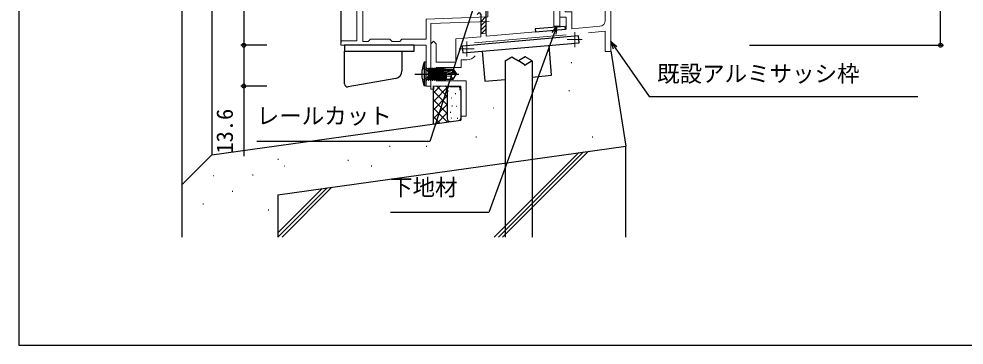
# Model space of a CAD drawing. Units: millimetres, scale not verified. Extents: x -437 to 438, y -331 to 329.
# Drawn here: x -436.9 to -121.8, y -331.2 to -222.4 of the extents above; entities that cross this region are included whole.
import ezdxf
from ezdxf.enums import TextEntityAlignment as Align

# ---------------------------------------------------------------- set-up
doc = ezdxf.new("R2010")
doc.units = ezdxf.units.MM
doc.header["$LTSCALE"] = 2
doc.layers.add('0-2_YKK_11', color=7, linetype='Continuous', lineweight=18)
for name, color, linetype in [('0-3_YKK_11E', 7, 'Continuous'), ('0-4_YKK_12', 2, 'Continuous'), ('0-5_YKK_13', 4, 'Continuous'), ('0-7_YKK_D', 6, 'Continuous'), ('0-8_YKK_ZWAK', 7, 'Continuous'), ('0-9_YSS_K', 3, 'Continuous'), ('0-A_YSS_KE', 3, 'Continuous')]:
    doc.layers.add(name, color=color, linetype=linetype)
doc.styles.add('ＭＳ ゴシック', font='')
doc.styles.get('ＭＳ ゴシック').set_extended_font_data('MS Gothic')

msp = doc.modelspace()

# ---------------------------------------------------------------- linework, layer by layer
at = {"layer": '0-2_YKK_11', "color": 4}
for p, q in [((-251.6, -226.77), (-251.6, -231.77)), ((-298.7, -229.803), (-297.8, -230.703)), ((-287.6, -229.918), (-287.6, -234.918)), ((-254.487, -227.665), (-285.035, -230.337)), ((-254.1, -229.27), (-249.1, -229.27)), ((-290.1, -232.418), (-285.1, -232.418)), ((-289.457, -249.324), (-289.6, -249.132)), ((-289.457, -250.282), (-289.457, -249.324))]:
    msp.add_line(p, q, dxfattribs=at)
for points in [[(-241.4, -222.88), (-241.4, -184.803), (-219.6, -184.803), (-219.6, -189.803), (-221.1, -189.803), (-221.1, -186.303), (-231.232, -186.303)], [(-239.6, -187.178), (-239.6, -233.303), (-241.4, -233.303), (-241.4, -226.519), (-247.037, -227.013)], [(-281.1, -227.179), (-281.1, -228.186), (-254.4, -225.85), (-254.4, -221.803), (-256.6, -221.803), (-256.6, -210.017), (-256.438, -209.75)], [(-252.6, -210.017), (-252.6, -211.803), (-254.8, -211.803), (-254.8, -220.003), (-252.6, -220.003), (-252.6, -225.692), (-243.226, -224.873)], [(-289.6, -249.132), (-289.6, -244.803), (-298.6, -244.803), (-298.6, -245.803), (-299.6, -245.803), (-299.6, -244.803), (-299.6, -230.703), (-298.7, -229.803)], [(-297.8, -230.703), (-297.8, -236.803), (-291.2, -236.803), (-291.2, -229.07), (-282.9, -228.344), (-282.9, -227.336), (-281.1, -227.179)], [(-287.6, -236.069), (-289.4, -236.069), (-289.4, -238.603), (-297.8, -238.603), (-297.8, -243.003), (-287.8, -243.003), (-287.8, -254.803), (-289.6, -254.803), (-289.6, -250.474), (-289.457, -250.282)]]:
    msp.add_lwpolyline(points, dxfattribs=at)
at = {"layer": '0-2_YKK_11', "color": 211}
for points in [[(-280.065, -223.234), (-299.6, -223.916), (-299.6, -244.8), (-301.1, -244.8), (-301.1, -231.2), (-322.78, -231.2), (-322.953, -231.1), (-323.126, -231), (-323.333, -231), (-323.506, -231.1), (-323.68, -231.2), (-329.6, -231.2), (-329.6, -229.7), (-324.2, -229.7), (-324.2, -208.8), (-329.6, -208.8), (-329.6, -198.9)], [(-317.323, -208.821), (-322.2, -209.076), (-322.2, -229.9), (-320.4, -229.9), (-319.7, -229.2), (-313.2, -229.2), (-312.5, -229.9), (-309.9, -229.9), (-309.2, -229.2), (-301.1, -229.2), (-301.1, -222.467), (-280.6, -221.751), (-280.6, -204.29), (-298.123, -205.209)]]:
    msp.add_lwpolyline(points, dxfattribs=at)
at = {"layer": '0-2_YKK_11', "color": 1}
msp.add_lwpolyline([(-258.6, -204.303), (-278.598, -204.303), (-278.598, -206.303), (-258.6, -206.303), (-258.6, -224.803), (-256.6, -224.803), (-256.6, -206.303)], dxfattribs=at)
at = {"layer": '0-2_YKK_11', "color": 4}
for centre, radius, start, end in [((-243.4, -222.881), 2, 274.99241, 0.02888), ((-287.6, -232.419), 3.65, 270, 320.8598)]:
    msp.add_arc(centre, radius, start, end, dxfattribs=at)
at = {"layer": '0-3_YKK_11E'}
for p, q in [((-281.1, -227.179), (-281.1, -210.017)), ((-281.1, -221.522), (-282.9, -223.322)), ((-281.1, -222.936), (-282.9, -224.736)), ((-281.1, -224.35), (-282.9, -226.15)), ((-281.1, -225.764), (-282.65, -227.314))]:
    msp.add_line(p, q, dxfattribs=at)
msp.add_lwpolyline([(-284.1, -220.903), (-283.5, -220.303), (-282.9, -220.903), (-282.9, -227.336)], dxfattribs=at)
at = {"layer": '0-4_YKK_12'}
msp.add_line((-329.6, -208.3), (-329.6, -230.5), dxfattribs=at)
at = {"layer": '0-5_YKK_13'}
for p, q in [((-328.3, -231.2), (-328.3, -233.2)), ((-305.1, -231.2), (-328.3, -231.2)), ((-305.1, -233.2), (-305.1, -231.2)), ((-282.465, -233.201), (-250.089, -230.368)), ((-259.279, -241.211), (-260.15, -231.249)), ((-328.3, -233.2), (-325.118, -233.2)), ((-328.3, -244.043), (-328.3, -233.2)), ((-325.118, -233.2), (-305.1, -233.2)), ((-309.2, -233.2), (-309.2, -239.769)), ((-302.387, -238.803), (-300.672, -239.658)), ((-301.1, -236.803), (-301.753, -236.881)), ((-301.753, -236.881), (-301.753, -244.725)), ((-301.1, -244.803), (-301.1, -236.803)), ((-300.6, -239.073), (-300.4, -239.073)), ((-300.4, -238.824), (-300.4, -242.782)), ((-300.4, -238.824), (-300.313, -238.824)), ((-299.613, -242.782), (-300.313, -238.824)), ((-300.313, -238.824), (-300.094, -239.203)), ((-300.094, -239.203), (-299.394, -242.403)), ((-300.006, -239.203), (-300.094, -239.203)), ((-299.787, -238.824), (-300.006, -239.203)), ((-299.306, -242.403), (-300.006, -239.203)), ((-299.787, -238.824), (-299.613, -238.824)), ((-298.913, -242.782), (-299.613, -238.824)), ((-299.613, -238.824), (-299.394, -239.203)), ((-299.394, -239.203), (-298.694, -242.403)), ((-299.306, -239.203), (-299.394, -239.203)), ((-299.087, -238.824), (-299.306, -239.203)), ((-298.606, -239.203), (-298.694, -239.203)), ((-298.387, -238.824), (-298.606, -239.203)), ((-297.906, -242.403), (-298.606, -239.203)), ((-298.387, -238.824), (-298.213, -238.824)), ((-298.387, -238.824), (-297.687, -242.782)), ((-298.213, -238.824), (-297.994, -239.203)), ((-297.513, -242.782), (-298.213, -238.824)), ((-297.994, -239.203), (-297.294, -242.403)), ((-297.906, -239.203), (-297.994, -239.203)), ((-297.687, -238.824), (-297.906, -239.203)), ((-297.206, -242.403), (-297.906, -239.203)), ((-297.687, -238.824), (-296.987, -242.782)), ((-297.687, -238.824), (-297.513, -238.824)), ((-297.513, -238.824), (-297.294, -239.203)), ((-296.813, -242.782), (-297.513, -238.824)), ((-297.294, -239.203), (-296.594, -242.403)), ((-297.206, -239.203), (-297.294, -239.203)), ((-296.987, -238.824), (-297.206, -239.203)), ((-296.506, -242.403), (-297.206, -239.203)), ((-296.987, -238.824), (-296.287, -242.782)), ((-296.987, -238.824), (-296.813, -238.824)), ((-296.813, -238.824), (-296.594, -239.203)), ((-296.113, -242.782), (-296.813, -238.824)), ((-296.594, -239.203), (-295.894, -242.403)), ((-296.506, -239.203), (-296.594, -239.203)), ((-296.287, -238.824), (-296.506, -239.203)), ((-295.806, -242.403), (-296.506, -239.203)), ((-296.287, -238.824), (-295.587, -242.782)), ((-296.287, -238.824), (-296.113, -238.824)), ((-296.113, -238.824), (-295.894, -239.203)), ((-295.413, -242.782), (-296.113, -238.824)), ((-295.894, -239.203), (-295.194, -242.403)), ((-295.806, -239.203), (-295.894, -239.203)), ((-295.587, -238.824), (-295.806, -239.203)), ((-295.106, -242.403), (-295.806, -239.203)), ((-295.587, -238.824), (-295.476, -239.454)), ((-295.587, -238.824), (-295.413, -238.824)), ((-295.301, -239.453), (-295.413, -238.824)), ((-294.4, -239.203), (-295.194, -239.203)), ((-294.4, -239.153), (-294.4, -239.453)), ((-292.305, -239.453), (-291.462, -240.653)), ((-292.112, -239.153), (-291.1, -240.653)), ((-268.334, -237.81), (-268.068, -237.81)), ((-311.266, -242.231), (-327.126, -245.028)), ((-304.853, -240.803), (-290.17, -240.803)), ((-300.672, -239.658), (-300.063, -240.803)), ((-300.6, -242.533), (-300.4, -242.533)), ((-300.4, -241.003), (-300.094, -242.403)), ((-300.313, -242.782), (-300.094, -242.403)), ((-300.006, -242.403), (-300.094, -242.403)), ((-299.613, -242.782), (-299.394, -242.403)), ((-299.306, -242.403), (-299.394, -242.403)), ((-298.913, -242.782), (-298.694, -242.403)), ((-298.606, -242.403), (-298.694, -242.403)), ((-298.213, -242.782), (-297.994, -242.403)), ((-297.906, -242.403), (-297.994, -242.403)), ((-297.687, -242.782), (-297.906, -242.403)), ((-297.513, -242.782), (-297.294, -242.403)), ((-297.206, -242.403), (-297.294, -242.403)), ((-296.987, -242.782), (-297.206, -242.403)), ((-296.813, -242.782), (-296.594, -242.403)), ((-296.506, -242.403), (-296.594, -242.403)), ((-296.287, -242.782), (-296.506, -242.403)), ((-296.113, -242.782), (-295.894, -242.403)), ((-295.806, -242.403), (-295.894, -242.403)), ((-295.587, -242.782), (-295.806, -242.403)), ((-292.606, -240.803), (-295.507, -239.943)), ((-295.413, -242.782), (-295.194, -242.403)), ((-295.383, -239.98), (-294.887, -242.782)), ((-294.713, -242.782), (-295.199, -240.035)), ((-295.106, -242.403), (-295.194, -242.403)), ((-294.887, -242.782), (-295.106, -242.403)), ((-294.999, -240.094), (-294.494, -242.403)), ((-294.713, -242.782), (-294.494, -242.403)), ((-294.406, -242.403), (-294.494, -242.403)), ((-294.4, -240.271), (-294.4, -242.453)), ((-294.4, -242.453), (-292.112, -242.453)), ((-293, -241.503), (-292.188, -242.453)), ((-292.606, -240.803), (-291.1, -240.803)), ((-292.606, -240.803), (-291.1, -240.953)), ((-292.112, -242.453), (-291.1, -240.953)), ((-291.462, -240.653), (-291.1, -240.653)), ((-291.1, -240.653), (-291.1, -240.953)), ((-281.593, -243.163), (-274.823, -242.571)), ((-265.823, -241.783), (-259.279, -241.211)), ((-301.1, -244.803), (-301.753, -244.725)), ((-299.087, -242.782), (-298.913, -242.782)), ((-297.687, -242.782), (-297.513, -242.782)), ((-296.987, -242.782), (-296.813, -242.782)), ((-296.287, -242.782), (-296.113, -242.782)), ((-295.587, -242.782), (-295.413, -242.782)), ((-294.887, -242.782), (-294.713, -242.782))]:
    msp.add_line(p, q, dxfattribs=at)
msp.add_lwpolyline([(-264.723, -225.749), (-264.636, -226.746), (-254.674, -225.874), (-254.761, -224.878)], close=True, dxfattribs=at)
for points in [[(-250.089, -230.368), (-250.289, -228.077), (-289.141, -231.476), (-288.94, -233.768), (-282.465, -233.201), (-281.593, -243.163)], [(-274.818, -236.41), (-272.568, -235.01), (-270.318, -236.41)], [(-265.818, -236.41), (-268.068, -235.01), (-270.318, -236.41)], [(-268.04, -235.011), (-268.054, -235.011), (-268.068, -235.01)], [(-300.4, -239.317), (-299.787, -242.782), (-299.613, -242.782)], [(-299.787, -238.824), (-299.087, -242.782), (-299.306, -242.403)], [(-298.387, -242.782), (-298.606, -242.403), (-299.306, -239.203)], [(-299.087, -238.824), (-298.387, -242.782), (-298.213, -242.782), (-298.913, -238.824)], [(-299.087, -238.824), (-298.913, -238.824), (-298.694, -239.203), (-297.994, -242.403)], [(-291.462, -240.653), (-295.452, -239.453), (-292.305, -239.453)], [(-295.413, -238.824), (-295.194, -239.203), (-295.139, -239.453)], [(-294.4, -239.153), (-292.112, -239.153), (-292.305, -239.453)], [(-274.818, -236.41), (-274.818, -270.454), (-274.818, -295.2)], [(-265.818, -236.41), (-268.068, -237.81), (-270.318, -236.41)], [(-265.818, -236.41), (-265.818, -269.19), (-265.818, -295.2)], [(-302.387, -242.803), (-300.672, -241.948), (-300.063, -240.803)], [(-299.787, -242.782), (-300.006, -242.403), (-300.4, -240.602)], [(-300.4, -242.782), (-300.313, -242.782), (-300.4, -242.288)], [(-292.499, -240.803), (-293, -241.503), (-294.4, -241.643)]]:
    msp.add_lwpolyline(points, dxfattribs=at)
for centre, radius, start, end in [((-293.1, -240.803), 9.5, 155.61796, 204.38204), ((-300.6, -238.573), 0.5, 180, 270), ((-295.452, -239.701), 0.248, 90, 257.19096), ((-311.7, -239.769), 2.5, 280, 0), ((-300.6, -243.033), 0.5, 90, 180), ((-327.3, -244.043), 1, 180, 280)]:
    msp.add_arc(centre, radius, start, end, dxfattribs=at)
at = {"layer": '0-7_YKK_D'}
for p, q in [((-129.6, -231.2), (-129.6, -184.803)), ((-361.9, -198.2), (-361.9, -231.2)), ((-354.2, -231.2), (-362.9, -231.2)), ((-354.2, -231.2), (-362.9, -231.2)), ((-193.3, -231.2), (-128.6, -231.2)), ((-354.2, -244.803), (-362.9, -244.803))]:
    msp.add_line(p, q, dxfattribs=at)
for points in [[(-285.1, -217.829), (-285.888, -220.254), (-299.855, -263.241), (-357.53, -263.241)], [(-257.6, -224.803), (-258.472, -227.199), (-280.217, -286.941), (-312.96, -286.941)], [(-259.114, -226.965), (-257.6, -224.803), (-257.83, -227.433)], [(-238.697, -232.438), (-239.6, -229.957), (-237.578, -231.654)], [(-239.6, -229.957), (-238.137, -232.046), (-226.772, -248.278), (-137.229, -248.278)], [(-361.9, -231.2), (-361.9, -244.803), (-361.9, -268.185)]]:
    msp.add_lwpolyline(points, dxfattribs=at)
for centre in [(-361.9, -231.2), (-361.9, -231.2), (-129.6, -231.2), (-361.9, -244.803)]:
    msp.add_circle(centre, 0.637, dxfattribs=at)
at = {"layer": '0-8_YKK_ZWAK'}
msp.add_line((-436.9, 293.8), (-436.9, -331.2), dxfattribs=at)
msp.add_lwpolyline([(-436.9, -331.2), (438.1, -331.2), (438.1, 293.8)], dxfattribs=at)
at = {"layer": '0-9_YSS_K'}
for p, q in [((-382.602, -16.151), (-382.602, -277.779)), ((-372.603, -16.151), (-372.603, -267.779)), ((-252.759, -236.942), (-252.559, -236.942)), ((-298.705, -257.403), (-298.705, -244.747)), ((-296.373, -244.747), (-298.705, -247.079)), ((-293.547, -244.75), (-298.705, -249.908)), ((-297.662, -244.75), (-294.19, -248.221)), ((-294.833, -244.75), (-294.052, -245.531)), ((-293.133, -244.997), (-290.597, -244.997)), ((-298.705, -246.535), (-294.136, -251.104)), ((-294.19, -248.221), (-298.705, -252.736)), ((-294.133, -245.997), (-294.133, -255.618)), ((-293.707, -246.414), (-293.507, -246.414)), ((-292.715, -248.681), (-292.515, -248.681)), ((-291.44, -247.264), (-291.24, -247.264)), ((-290.023, -245.989), (-289.823, -245.989)), ((-289.597, -245.997), (-289.597, -255.618)), ((-253.52, -246.241), (-253.32, -246.241)), ((-298.705, -249.364), (-294.136, -253.933)), ((-294.19, -251.05), (-298.705, -255.565)), ((-292.574, -251.374), (-292.374, -251.374)), ((-291.156, -251.516), (-290.956, -251.516)), ((-278.72, -252.056), (-278.52, -252.056)), ((-298.705, -252.192), (-294.136, -256.761)), ((-298.705, -255.02), (-296.616, -257.109)), ((-294.19, -253.878), (-297.553, -257.241)), ((-293.14, -253.5), (-292.94, -253.5)), ((-292.715, -255.342), (-292.515, -255.342)), ((-290.731, -255.484), (-290.531, -255.484)), ((-284.536, -261.749), (-284.336, -261.749)), ((-245.765, -261.749), (-245.565, -261.749)), ((-313.298, -264.803), (-313.098, -264.803)), ((-301.149, -264.875), (-300.949, -264.875)), ((-278.462, -295.2), (-250.265, -267.003)), ((-277.048, -295.2), (-248.619, -266.772)), ((-275.634, -295.2), (-246.974, -266.541)), ((-350.597, -269.19), (-350.397, -269.19)), ((-327.184, -269.503), (-326.984, -269.503)), ((-348.508, -271.442), (-348.308, -271.442)), ((-319.43, -271.442), (-319.23, -271.442)), ((-372.185, -274.67), (-371.985, -274.67)), ((-359.049, -274.425), (-358.849, -274.425)), ((-365.804, -279.803), (-365.604, -279.803)), ((-350.6, -293.798), (-335.82, -279.019)), ((-350.587, -295.2), (-334.174, -278.787)), ((-349.173, -295.2), (-332.529, -278.556)), ((-375.563, -284.127), (-375.363, -284.127)), ((-353.794, -286.12), (-353.594, -286.12))]:
    msp.add_line(p, q, dxfattribs=at)
for centre, start, end in [((-293.133, -245.997), 90, 180), ((-290.597, -245.997), 0, 90), ((-293.133, -255.618), 180, 270), ((-290.597, -255.618), 328.37378, 0)]:
    msp.add_arc(centre, 1, start, end, dxfattribs=at)
at = {"layer": '0-A_YSS_KE'}
for p, q in [((-239.6, -233.003), (-234.6, -264.803)), ((-289.597, -254.503), (-289.597, -256.121)), ((-372.603, -267.779), (-289.597, -256.121)), ((-372.603, -267.779), (-382.602, -277.779)), ((-350.6, -281.094), (-234.6, -264.803)), ((-234.6, -295.2), (-234.6, -264.803)), ((-382.602, -277.779), (-382.602, -295.2)), ((-350.6, -281.094), (-350.6, -295.2))]:
    msp.add_line(p, q, dxfattribs=at)

# ---------------------------------------------------------------- texts
at = {"layer": '0-7_YKK_D', "style": 'ＭＳ ゴシック'}
for s, p in [('既設アルミサッシ枠', (-224.112, -245.075)), ('レールカット', (-357.614, -259.137)), ('下地材', (-313.151, -283.008))]:
    msp.add_text(s, height=5.499, dxfattribs=at).set_placement(p, align=Align.BOTTOM_LEFT)
msp.add_text('13.6', height=5.499, rotation=90, dxfattribs=at).set_placement((-363.9, -267.336), align=Align.BOTTOM_LEFT)

doc.saveas('drawing.dxf')
